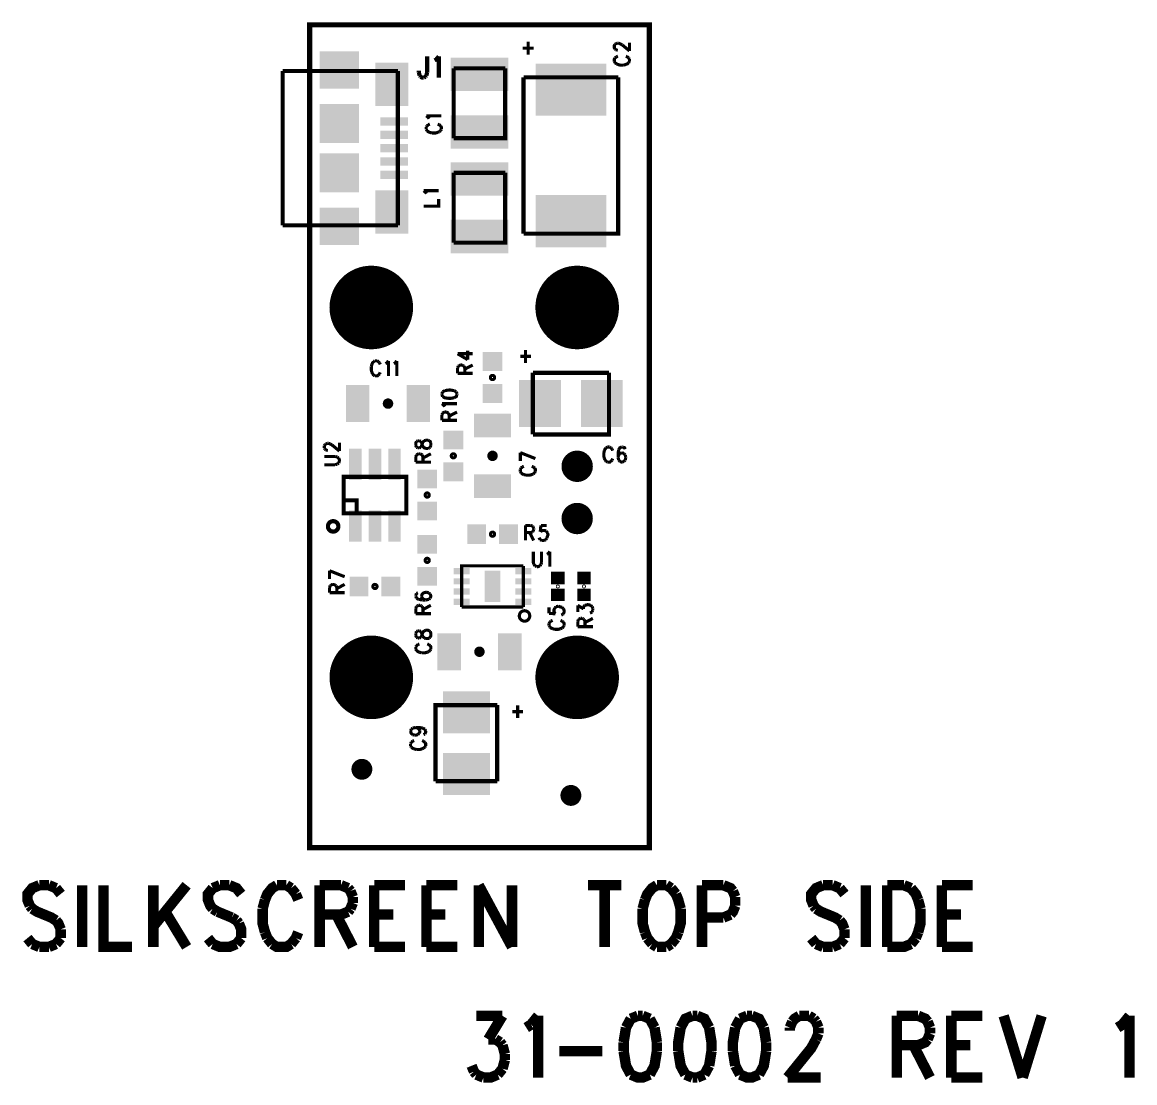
# Model space of a CAD drawing. Extents: x 7.45 to 9.58, y 7.55 to 9.58.
import ezdxf

# ---------------------------------------------------------------- set-up
doc = ezdxf.new("R2010")
doc.units = 0
doc.layers.get('0').update_dxf_attribs({"linetype": 'CONTINUOUS'})
doc.layers.add('TOPASSEMBLY_PHO', color=7, linetype='CONTINUOUS')

# ---------------------------------------------------------------- blocks, each defined once
blk = doc.blocks.new('SQUARE_3')
blk.add_solid([(-0.0375, -0.0375), (-0.0375, 0.0375), (0.0375, -0.0375), (0.0375, 0.0375)])
blk = doc.blocks.new('ROUND_6')
at = {"const_width": 0.03}
blk.add_lwpolyline([(-0.015, 0, 1), (0.015, 0, 1)], format="xyb", close=True, dxfattribs=at)
blk = doc.blocks.new('ROUND_25')
at = {"const_width": 0.02}
blk.add_lwpolyline([(-0.01, 0, 1), (0.01, 0, 1)], format="xyb", close=True, dxfattribs=at)
blk = doc.blocks.new('RECTANGLE_65')
blk.add_solid([(-0.0225, -0.0355), (-0.0225, 0.0355), (0.0225, -0.0355), (0.0225, 0.0355)])
blk = doc.blocks.new('RECTANGLE_66')
blk.add_solid([(-0.013, -0.012), (-0.013, 0.012), (0.013, -0.012), (0.013, 0.012)])
blk = doc.blocks.new('RECTANGLE_72')
blk.add_solid([(-0.0355, -0.0225), (-0.0355, 0.0225), (0.0355, -0.0225), (0.0355, 0.0225)])
blk = doc.blocks.new('RECTANGLE_88')
blk.add_solid([(-0.019, -0.018), (-0.019, 0.018), (0.019, -0.018), (0.019, 0.018)])
blk = doc.blocks.new('RECTANGLE_137')
blk.add_solid([(-0.0675, -0.05), (-0.0675, 0.05), (0.0675, -0.05), (0.0675, 0.05)])
blk = doc.blocks.new('RECTANGLE_138')
blk.add_solid([(-0.018, -0.019), (-0.018, 0.019), (0.018, -0.019), (0.018, 0.019)])
blk = doc.blocks.new('RECTANGLE_143')
blk.add_solid([(-0.0155, -0.006), (-0.0155, 0.006), (0.0155, -0.006), (0.0155, 0.006)])
blk = doc.blocks.new('ROUND_162')
at = {"const_width": 0.08}
blk.add_lwpolyline([(-0.04, 0, 1), (0.04, 0, 1)], format="xyb", close=True, dxfattribs=at)
blk = doc.blocks.new('RECTANGLE_163')
blk.add_solid([(-0.055, -0.032), (-0.055, 0.032), (0.055, -0.032), (0.055, 0.032)])
blk = doc.blocks.new('RECTANGLE_164')
blk.add_solid([(-0.04, -0.045), (-0.04, 0.045), (0.04, -0.045), (0.04, 0.045)])
blk = doc.blocks.new('RECTANGLE_165')
blk.add_solid([(-0.045, -0.04), (-0.045, 0.04), (0.045, -0.04), (0.045, 0.04)])
blk = doc.blocks.new('RECTANGLE_166')
blk.add_solid([(-0.012, -0.03), (-0.012, 0.03), (0.012, -0.03), (0.012, 0.03)])
blk = doc.blocks.new('RECTANGLE_167')
blk.add_solid([(-0.015, -0.03), (-0.015, 0.03), (0.015, -0.03), (0.015, 0.03)])
blk = doc.blocks.new('RECTANGLE_168')
blk.add_solid([(-0.0265, -0.008), (-0.0265, 0.008), (0.0265, -0.008), (0.0265, 0.008)])
blk = doc.blocks.new('RECTANGLE_169')
blk.add_solid([(-0.0315, -0.0415), (-0.0315, 0.0415), (0.0315, -0.0415), (0.0315, 0.0415)])
blk = doc.blocks.new('RECTANGLE_170')
blk.add_solid([(-0.0375, -0.0355), (-0.0375, 0.0355), (0.0375, -0.0355), (0.0375, 0.0355)])

msp = doc.modelspace()

# ---------------------------------------------------------------- linework, layer by layer
at = {"layer": 'TOPASSEMBLY_PHO'}
for points, const_width in [([(8, 8), (8.65, 8), (8.65, 9.575), (8, 9.575), (8, 8)], 0.01), ([(8.41822, 9.54275), (8.41822, 9.518)], 0.006), ([(8.58449, 9.52868), (8.58312, 9.53095), (8.58312, 9.5355), (8.58449, 9.53777)], 0.006), ([(8.58449, 9.53777), (8.58587, 9.5389)], 0.006), ([(8.58587, 9.5389), (8.58862, 9.54004)], 0.006), ([(8.58862, 9.54004), (8.59137, 9.54004)], 0.006), ([(8.59137, 9.54004), (8.59412, 9.5389)], 0.006), ([(8.59412, 9.5389), (8.59824, 9.53663)], 0.006), ([(8.59824, 9.53663), (8.61199, 9.52527)], 0.006), ([(8.61199, 9.52527), (8.61199, 9.54118)], 0.006), ([(8.2249, 9.51468), (8.2249, 9.48368)], 0.008), ([(8.2424, 9.50887), (8.24718, 9.51468)], 0.008), ([(8.24718, 9.51468), (8.24718, 9.474)], 0.008), ([(8.408, 9.53037), (8.42845, 9.53037)], 0.006), ([(8.58587, 9.52754), (8.58449, 9.52868)], 0.006), ([(8.58862, 9.5264), (8.58587, 9.52754)], 0.006), ([(8.58999, 9.51504), (8.58724, 9.5139)], 0.006), ([(8.58999, 9.5264), (8.58862, 9.5264)], 0.006), ([(8.60787, 9.5139), (8.60512, 9.51504)], 0.006), ([(8.23922, 9.50693), (8.2424, 9.50887)], 0.008), ([(8.37421, 9.49192), (8.37421, 9.35807), (8.27578, 9.35807)], 0.008), ([(8.27578, 9.35807), (8.27578, 9.49192)], 0.008), ([(8.27578, 9.49192), (8.37421, 9.49192)], 0.008), ([(8.58449, 9.51163), (8.58312, 9.50936), (8.58312, 9.50481)], 0.006), ([(8.58312, 9.50481), (8.58449, 9.50254)], 0.006), ([(8.58724, 9.5139), (8.58449, 9.51163)], 0.006), ([(8.58449, 9.50254), (8.58724, 9.50027)], 0.006), ([(8.58724, 9.50027), (8.58999, 9.49913)], 0.006), ([(8.58999, 9.49913), (8.59412, 9.498), (8.60099, 9.498)], 0.006), ([(8.60099, 9.498), (8.60512, 9.49913)], 0.006), ([(8.60512, 9.49913), (8.60787, 9.50027), (8.61062, 9.50254)], 0.006), ([(8.61062, 9.51163), (8.60787, 9.5139)], 0.006), ([(8.61199, 9.50936), (8.61062, 9.51163)], 0.006), ([(8.61062, 9.50254), (8.61199, 9.50481)], 0.006), ([(8.61199, 9.50481), (8.61199, 9.50936)], 0.006), ([(7.94841, 9.48663), (7.94841, 9.19136)], 0.008), ([(8.16888, 9.48663), (7.94841, 9.48663)], 0.008), ([(8.16888, 9.19136), (8.16888, 9.48663)], 0.008), ([(8.20899, 9.48368), (8.20899, 9.48756)], 0.008), ([(8.21059, 9.47787), (8.20899, 9.48368)], 0.008), ([(8.21218, 9.47593), (8.21059, 9.47787)], 0.008), ([(8.21854, 9.474), (8.21536, 9.474), (8.21218, 9.47593)], 0.008), ([(8.22172, 9.47593), (8.21854, 9.474)], 0.008), ([(8.22331, 9.47787), (8.22172, 9.47593)], 0.008), ([(8.2249, 9.48368), (8.22331, 9.47787)], 0.008), ([(8.59055, 9.4746), (8.59055, 9.17539), (8.40944, 9.17539)], 0.008), ([(8.40944, 9.17539), (8.40944, 9.4746)], 0.008), ([(8.40944, 9.4746), (8.59055, 9.4746)], 0.008), ([(8.22725, 9.39754), (8.22312, 9.40095)], 0.006), ([(8.22312, 9.40095), (8.252, 9.40095)], 0.006), ([(8.22862, 9.39527), (8.22725, 9.39754)], 0.006), ([(8.2245, 9.38163), (8.22312, 9.37936)], 0.006), ([(8.22312, 9.37936), (8.22312, 9.37481)], 0.006), ([(8.22312, 9.37481), (8.2245, 9.37254)], 0.006), ([(8.22725, 9.3839), (8.2245, 9.38163)], 0.006), ([(8.2245, 9.37254), (8.22725, 9.37027), (8.23, 9.36913)], 0.006), ([(8.23, 9.38504), (8.22725, 9.3839)], 0.006), ([(8.23, 9.36913), (8.23412, 9.368)], 0.006), ([(8.23412, 9.368), (8.241, 9.368), (8.24512, 9.36913)], 0.006), ([(8.24787, 9.3839), (8.24512, 9.38504)], 0.006), ([(8.24512, 9.36913), (8.24787, 9.37027)], 0.006), ([(8.25062, 9.38163), (8.24787, 9.3839)], 0.006), ([(8.24787, 9.37027), (8.25062, 9.37254)], 0.006), ([(8.252, 9.37481), (8.252, 9.37936), (8.25062, 9.38163)], 0.006), ([(8.25062, 9.37254), (8.252, 9.37481)], 0.006), ([(8.37421, 9.29192), (8.37421, 9.15807), (8.27578, 9.15807)], 0.008), ([(8.27578, 9.15807), (8.27578, 9.29192)], 0.008), ([(8.27578, 9.29192), (8.37421, 9.29192)], 0.008), ([(8.22225, 9.25413), (8.21812, 9.25754)], 0.006), ([(8.21812, 9.25754), (8.247, 9.25754)], 0.006), ([(8.21812, 9.228), (8.247, 9.228), (8.247, 9.24163)], 0.006), ([(8.22362, 9.25186), (8.22225, 9.25413)], 0.006), ([(7.94841, 9.19136), (8.16888, 9.19136)], 0.008), ([(8.28312, 8.94549), (8.30237, 8.93413)], 0.006), ([(8.28312, 8.94549), (8.312, 8.94549)], 0.006), ([(8.30237, 8.93413), (8.30237, 8.95118)], 0.006), ([(8.403, 8.94037), (8.42345, 8.94037)], 0.006), ([(8.41322, 8.95275), (8.41322, 8.928)], 0.006), ([(8.11913, 8.925), (8.118, 8.92087)], 0.006), ([(8.118, 8.92087), (8.118, 8.914), (8.11913, 8.90987)], 0.006), ([(8.12254, 8.9305), (8.12027, 8.92775), (8.11913, 8.925)], 0.006), ([(8.12481, 8.93187), (8.12254, 8.9305)], 0.006), ([(8.12936, 8.93187), (8.12481, 8.93187)], 0.006), ([(8.13163, 8.9305), (8.12936, 8.93187)], 0.006), ([(8.1339, 8.92775), (8.13163, 8.9305)], 0.006), ([(8.13504, 8.925), (8.1339, 8.92775)], 0.006), ([(8.14527, 8.92637), (8.14754, 8.92775)], 0.006), ([(8.14754, 8.92775), (8.15095, 8.93187)], 0.006), ([(8.15095, 8.93187), (8.15095, 8.903)], 0.006), ([(8.16118, 8.92637), (8.16345, 8.92775), (8.16686, 8.93187)], 0.006), ([(8.16686, 8.93187), (8.16686, 8.903)], 0.006), ([(8.28312, 8.91822), (8.2845, 8.92163)], 0.006), ([(8.28312, 8.90799), (8.28312, 8.91822)], 0.006), ([(8.2845, 8.92163), (8.28587, 8.92277)], 0.006), ([(8.28587, 8.92277), (8.28862, 8.9239)], 0.006), ([(8.28862, 8.9239), (8.29137, 8.9239)], 0.006), ([(8.29137, 8.9239), (8.29412, 8.92277)], 0.006), ([(8.29412, 8.92277), (8.2955, 8.92163)], 0.006), ([(8.2955, 8.92163), (8.29687, 8.91822)], 0.006), ([(8.29687, 8.91595), (8.312, 8.9239)], 0.006), ([(8.29687, 8.91822), (8.29687, 8.90799)], 0.006), ([(8.11913, 8.90987), (8.12027, 8.90712)], 0.006), ([(8.12027, 8.90712), (8.12254, 8.90437)], 0.006), ([(8.12254, 8.90437), (8.12481, 8.903)], 0.006), ([(8.12481, 8.903), (8.12936, 8.903), (8.13163, 8.90437)], 0.006), ([(8.13163, 8.90437), (8.1339, 8.90712)], 0.006), ([(8.1339, 8.90712), (8.13504, 8.90987)], 0.006), ([(8.28312, 8.90799), (8.312, 8.90799)], 0.006), ([(8.42716, 8.90905), (8.57283, 8.90905)], 0.008), ([(8.57283, 8.90905), (8.57283, 8.79094), (8.42716, 8.79094)], 0.008), ([(8.42716, 8.79094), (8.42716, 8.90905)], 0.008), ([(8.26549, 8.87595), (8.25862, 8.87481)], 0.006), ([(8.27649, 8.87481), (8.26962, 8.87595), (8.26549, 8.87595)], 0.006), ([(8.25449, 8.87254), (8.25312, 8.86913)], 0.006), ([(8.25312, 8.86913), (8.25312, 8.86686)], 0.006), ([(8.25312, 8.86686), (8.25449, 8.86345)], 0.006), ([(8.25862, 8.87481), (8.25449, 8.87254)], 0.006), ([(8.25449, 8.86345), (8.25862, 8.86118), (8.26549, 8.86004)], 0.006), ([(8.26549, 8.86004), (8.26962, 8.86004)], 0.006), ([(8.26962, 8.86004), (8.27649, 8.86118)], 0.006), ([(8.28062, 8.87254), (8.27649, 8.87481)], 0.006), ([(8.27649, 8.86118), (8.28062, 8.86345), (8.28199, 8.86686)], 0.006), ([(8.28199, 8.86913), (8.28062, 8.87254)], 0.006), ([(8.28199, 8.86686), (8.28199, 8.86913)], 0.006), ([(8.25724, 8.8464), (8.25312, 8.84981)], 0.006), ([(8.25312, 8.84981), (8.28199, 8.84981)], 0.006), ([(8.25449, 8.83163), (8.25587, 8.83277), (8.25862, 8.8339)], 0.006), ([(8.25862, 8.84413), (8.25724, 8.8464)], 0.006), ([(8.25862, 8.8339), (8.26137, 8.8339)], 0.006), ([(8.26137, 8.8339), (8.26412, 8.83277), (8.26549, 8.83163)], 0.006), ([(8.26687, 8.82595), (8.28199, 8.8339)], 0.006), ([(8.25312, 8.82822), (8.25449, 8.83163)], 0.006), ([(8.25312, 8.818), (8.25312, 8.82822)], 0.006), ([(8.25312, 8.818), (8.28199, 8.818)], 0.006), ([(8.26549, 8.83163), (8.26687, 8.82822)], 0.006), ([(8.26687, 8.82822), (8.26687, 8.818)], 0.006), ([(8.02812, 8.76936), (8.0295, 8.77163)], 0.006), ([(8.02812, 8.76481), (8.02812, 8.76936)], 0.006), ([(8.0295, 8.77163), (8.03087, 8.77277)], 0.006), ([(8.03087, 8.77277), (8.03362, 8.7739)], 0.006), ([(8.03362, 8.7739), (8.03637, 8.7739)], 0.006), ([(8.03637, 8.7739), (8.03912, 8.77277)], 0.006), ([(8.03912, 8.77277), (8.04325, 8.77049)], 0.006), ([(8.04325, 8.77049), (8.057, 8.75913)], 0.006), ([(8.057, 8.75913), (8.057, 8.77504)], 0.006), ([(8.20449, 8.77777), (8.20312, 8.77436), (8.20312, 8.76981)], 0.006), ([(8.20312, 8.76981), (8.20449, 8.7664)], 0.006), ([(8.20724, 8.7789), (8.20449, 8.77777)], 0.006), ([(8.20999, 8.7789), (8.20724, 8.7789)], 0.006), ([(8.21274, 8.77777), (8.20999, 8.7789)], 0.006), ([(8.21549, 8.77095), (8.21412, 8.7755), (8.21274, 8.77777)], 0.006), ([(8.21274, 8.7664), (8.21412, 8.76868), (8.21549, 8.77322)], 0.006), ([(8.21549, 8.77322), (8.21687, 8.77663)], 0.006), ([(8.21687, 8.76754), (8.21549, 8.77095)], 0.006), ([(8.21687, 8.77663), (8.21962, 8.7789)], 0.006), ([(8.21962, 8.7789), (8.22237, 8.78004)], 0.006), ([(8.22237, 8.78004), (8.22649, 8.78004)], 0.006), ([(8.22649, 8.78004), (8.22924, 8.7789)], 0.006), ([(8.22924, 8.7789), (8.23062, 8.77777), (8.23199, 8.77436)], 0.006), ([(8.23199, 8.76981), (8.23062, 8.7664)], 0.006), ([(8.23199, 8.77436), (8.23199, 8.76981)], 0.006), ([(8.0295, 8.76254), (8.02812, 8.76481)], 0.006), ([(8.04875, 8.7489), (8.02812, 8.7489)], 0.006), ([(8.03087, 8.7614), (8.0295, 8.76254)], 0.006), ([(8.03362, 8.76027), (8.03087, 8.7614)], 0.006), ([(8.035, 8.76027), (8.03362, 8.76027)], 0.006), ([(8.05287, 8.74777), (8.04875, 8.7489)], 0.006), ([(8.05562, 8.74549), (8.05287, 8.74777)], 0.006), ([(8.20312, 8.74822), (8.20449, 8.75163)], 0.006), ([(8.20312, 8.738), (8.20312, 8.74822)], 0.006), ([(8.20449, 8.7664), (8.20724, 8.76527)], 0.006), ([(8.20449, 8.75163), (8.20587, 8.75277), (8.20862, 8.7539)], 0.006), ([(8.20724, 8.76527), (8.20999, 8.76527)], 0.006), ([(8.20862, 8.7539), (8.21137, 8.7539)], 0.006), ([(8.20999, 8.76527), (8.21274, 8.7664)], 0.006), ([(8.21137, 8.7539), (8.21412, 8.75277), (8.21549, 8.75163)], 0.006), ([(8.21549, 8.75163), (8.21687, 8.74822)], 0.006), ([(8.22237, 8.76413), (8.21962, 8.76527), (8.21687, 8.76754)], 0.006), ([(8.21687, 8.74595), (8.23199, 8.7539)], 0.006), ([(8.21687, 8.74822), (8.21687, 8.738)], 0.006), ([(8.22649, 8.76413), (8.22237, 8.76413)], 0.006), ([(8.22924, 8.76527), (8.22649, 8.76413)], 0.006), ([(8.23062, 8.7664), (8.22924, 8.76527)], 0.006), ([(8.40312, 8.75618), (8.432, 8.74481)], 0.006), ([(8.40312, 8.74027), (8.40312, 8.75618)], 0.006), ([(8.56413, 8.76), (8.563, 8.75587)], 0.006), ([(8.563, 8.75587), (8.563, 8.749), (8.56413, 8.74487)], 0.006), ([(8.56754, 8.7655), (8.56527, 8.76275), (8.56413, 8.76)], 0.006), ([(8.56981, 8.76687), (8.56754, 8.7655)], 0.006), ([(8.57436, 8.76687), (8.56981, 8.76687)], 0.006), ([(8.57663, 8.7655), (8.57436, 8.76687)], 0.006), ([(8.5789, 8.76275), (8.57663, 8.7655)], 0.006), ([(8.58004, 8.76), (8.5789, 8.76275)], 0.006), ([(8.5914, 8.76137), (8.59027, 8.7545), (8.59027, 8.74762)], 0.006), ([(8.5914, 8.75175), (8.59027, 8.74762)], 0.006), ([(8.59027, 8.74762), (8.5914, 8.74212)], 0.006), ([(8.59709, 8.76687), (8.59368, 8.7655), (8.5914, 8.76137)], 0.006), ([(8.59709, 8.75587), (8.59368, 8.7545), (8.5914, 8.75175)], 0.006), ([(8.59936, 8.76687), (8.59709, 8.76687)], 0.006), ([(8.59822, 8.75587), (8.59709, 8.75587)], 0.006), ([(8.60163, 8.7545), (8.59822, 8.75587)], 0.006), ([(8.6039, 8.76275), (8.60277, 8.7655), (8.59936, 8.76687)], 0.006), ([(8.6039, 8.75175), (8.60163, 8.7545)], 0.006), ([(8.60504, 8.74762), (8.6039, 8.75175)], 0.006), ([(8.60504, 8.74625), (8.60504, 8.74762)], 0.006), ([(8.02812, 8.73299), (8.04875, 8.73299)], 0.006), ([(8.04875, 8.73299), (8.05287, 8.73413)], 0.006), ([(8.05287, 8.73413), (8.05562, 8.7364)], 0.006), ([(8.057, 8.73981), (8.057, 8.74209), (8.05562, 8.74549)], 0.006), ([(8.05562, 8.7364), (8.057, 8.73981)], 0.006), ([(8.20312, 8.738), (8.23199, 8.738)], 0.006), ([(8.4045, 8.72663), (8.40312, 8.72436)], 0.006), ([(8.40725, 8.7289), (8.4045, 8.72663)], 0.006), ([(8.41, 8.73004), (8.40725, 8.7289)], 0.006), ([(8.42787, 8.7289), (8.42512, 8.73004)], 0.006), ([(8.43062, 8.72663), (8.42787, 8.7289)], 0.006), ([(8.432, 8.71981), (8.432, 8.72436), (8.43062, 8.72663)], 0.006), ([(8.56413, 8.74487), (8.56527, 8.74212)], 0.006), ([(8.56527, 8.74212), (8.56754, 8.73937)], 0.006), ([(8.56754, 8.73937), (8.56981, 8.738)], 0.006), ([(8.56981, 8.738), (8.57436, 8.738), (8.57663, 8.73937)], 0.006), ([(8.57663, 8.73937), (8.5789, 8.74212)], 0.006), ([(8.5789, 8.74212), (8.58004, 8.74487)], 0.006), ([(8.5914, 8.74212), (8.59368, 8.73937)], 0.006), ([(8.59368, 8.73937), (8.59709, 8.738), (8.59822, 8.738)], 0.006), ([(8.59822, 8.738), (8.60163, 8.73937)], 0.006), ([(8.60163, 8.73937), (8.6039, 8.74212)], 0.006), ([(8.6039, 8.74212), (8.60504, 8.74625)], 0.006), ([(8.065, 8.64), (8.185, 8.64), (8.185, 8.71), (8.065, 8.71), (8.065, 8.64)], 0.008), ([(8.40312, 8.72436), (8.40312, 8.71981)], 0.006), ([(8.40312, 8.71981), (8.4045, 8.71754)], 0.006), ([(8.4045, 8.71754), (8.40725, 8.71527), (8.41, 8.71413)], 0.006), ([(8.41, 8.71413), (8.41412, 8.713)], 0.006), ([(8.41412, 8.713), (8.421, 8.713), (8.42512, 8.71413)], 0.006), ([(8.42512, 8.71413), (8.42787, 8.71527)], 0.006), ([(8.42787, 8.71527), (8.43062, 8.71754)], 0.006), ([(8.43062, 8.71754), (8.432, 8.71981)], 0.006), ([(8.065, 8.665), (8.09, 8.665), (8.09, 8.64)], 0.008), ([(8.413, 8.61687), (8.413, 8.588)], 0.006), ([(8.413, 8.61687), (8.42322, 8.61687)], 0.006), ([(8.42322, 8.60312), (8.413, 8.60312)], 0.006), ([(8.42095, 8.60312), (8.4289, 8.588)], 0.006), ([(8.42322, 8.61687), (8.42663, 8.6155)], 0.006), ([(8.42663, 8.6045), (8.42322, 8.60312)], 0.006), ([(8.42663, 8.6155), (8.42777, 8.61412)], 0.006), ([(8.42777, 8.60587), (8.42663, 8.6045)], 0.006), ([(8.42777, 8.61412), (8.4289, 8.61137)], 0.006), ([(8.4289, 8.60862), (8.42777, 8.60587)], 0.006), ([(8.4289, 8.61137), (8.4289, 8.60862)], 0.006), ([(8.44254, 8.61687), (8.4414, 8.6045)], 0.006), ([(8.4414, 8.6045), (8.44254, 8.60587)], 0.006), ([(8.4539, 8.61687), (8.44254, 8.61687)], 0.006), ([(8.44254, 8.60587), (8.44595, 8.60725), (8.44936, 8.60725), (8.45277, 8.60587)], 0.006), ([(8.45277, 8.60587), (8.45504, 8.60312)], 0.006), ([(8.45504, 8.60312), (8.45618, 8.599), (8.45504, 8.59625)], 0.006), ([(8.4414, 8.58937), (8.44027, 8.59075), (8.43913, 8.5935)], 0.006), ([(8.44481, 8.588), (8.4414, 8.58937)], 0.006), ([(8.44822, 8.588), (8.44481, 8.588)], 0.006), ([(8.45163, 8.58937), (8.44822, 8.588)], 0.006), ([(8.4539, 8.59212), (8.45163, 8.58937)], 0.006), ([(8.45504, 8.59625), (8.4539, 8.59212)], 0.006), ([(8.428, 8.56687), (8.428, 8.54625), (8.42913, 8.54212)], 0.006), ([(8.4439, 8.54625), (8.4439, 8.56687)], 0.006), ([(8.45413, 8.56137), (8.4564, 8.56275)], 0.006), ([(8.4564, 8.56275), (8.45981, 8.56687)], 0.006), ([(8.45981, 8.56687), (8.45981, 8.538)], 0.006), ([(8.40905, 8.53937), (8.29094, 8.53937), (8.29094, 8.46062)], 0.006), ([(8.40905, 8.46062), (8.40905, 8.53937)], 0.006), ([(8.42913, 8.54212), (8.4314, 8.53937)], 0.006), ([(8.4314, 8.53937), (8.43481, 8.538)], 0.006), ([(8.43481, 8.538), (8.43709, 8.538), (8.4405, 8.53937)], 0.006), ([(8.4405, 8.53937), (8.44277, 8.54212)], 0.006), ([(8.44277, 8.54212), (8.4439, 8.54625)], 0.006), ([(8.03812, 8.53004), (8.067, 8.51868)], 0.006), ([(8.03812, 8.51413), (8.03812, 8.53004)], 0.006), ([(8.03812, 8.49822), (8.0395, 8.50163)], 0.006), ([(8.03812, 8.488), (8.03812, 8.49822)], 0.006), ([(8.0395, 8.50163), (8.04087, 8.50277)], 0.006), ([(8.04087, 8.50277), (8.04362, 8.5039)], 0.006), ([(8.04362, 8.5039), (8.04637, 8.5039)], 0.006), ([(8.04637, 8.5039), (8.04912, 8.50277)], 0.006), ([(8.04912, 8.50277), (8.0505, 8.50163)], 0.006), ([(8.0505, 8.50163), (8.05187, 8.49822)], 0.006), ([(8.05187, 8.49595), (8.067, 8.5039)], 0.006), ([(8.05187, 8.49822), (8.05187, 8.488)], 0.006), ([(8.03812, 8.488), (8.067, 8.488)], 0.006), ([(8.2045, 8.48663), (8.20312, 8.48322)], 0.006), ([(8.20312, 8.48322), (8.20312, 8.48095)], 0.006), ([(8.20312, 8.48095), (8.2045, 8.47754)], 0.006), ([(8.20725, 8.48777), (8.2045, 8.48663)], 0.006), ([(8.2045, 8.47754), (8.20862, 8.47527)], 0.006), ([(8.20862, 8.47527), (8.2155, 8.47413)], 0.006), ([(8.22237, 8.4889), (8.21825, 8.48777), (8.2155, 8.4855), (8.21412, 8.48209)], 0.006), ([(8.21412, 8.48209), (8.21412, 8.48095)], 0.006), ([(8.21412, 8.48095), (8.2155, 8.47754)], 0.006), ([(8.2155, 8.47754), (8.21825, 8.47527), (8.22237, 8.47413)], 0.006), ([(8.2155, 8.47413), (8.22237, 8.47413)], 0.006), ([(8.22375, 8.4889), (8.22237, 8.4889)], 0.006), ([(8.22237, 8.47413), (8.22787, 8.47527)], 0.006), ([(8.22787, 8.48777), (8.22375, 8.4889)], 0.006), ([(8.23062, 8.4855), (8.22787, 8.48777)], 0.006), ([(8.22787, 8.47527), (8.23062, 8.47754)], 0.006), ([(8.23062, 8.47754), (8.232, 8.48095), (8.232, 8.48209), (8.23062, 8.4855)], 0.006), ([(8.20312, 8.45822), (8.2045, 8.46163)], 0.006), ([(8.20312, 8.448), (8.20312, 8.45822)], 0.006), ([(8.2045, 8.46163), (8.20587, 8.46277)], 0.006), ([(8.20587, 8.46277), (8.20862, 8.4639)], 0.006), ([(8.20862, 8.4639), (8.21137, 8.4639)], 0.006), ([(8.21137, 8.4639), (8.21412, 8.46277)], 0.006), ([(8.21412, 8.46277), (8.2155, 8.46163)], 0.006), ([(8.2155, 8.46163), (8.21687, 8.45822)], 0.006), ([(8.21687, 8.45595), (8.232, 8.4639)], 0.006), ([(8.21687, 8.45822), (8.21687, 8.448)], 0.006), ([(8.29094, 8.46062), (8.40905, 8.46062)], 0.006), ([(8.45812, 8.46004), (8.45812, 8.44868)], 0.006), ([(8.46912, 8.44868), (8.46775, 8.45209), (8.46775, 8.4555), (8.46912, 8.4589)], 0.006), ([(8.46912, 8.4589), (8.47187, 8.46118)], 0.006), ([(8.47187, 8.46118), (8.476, 8.46231)], 0.006), ([(8.476, 8.46231), (8.47875, 8.46118), (8.48287, 8.46004)], 0.006), ([(8.48287, 8.46004), (8.48562, 8.45777)], 0.006), ([(8.48562, 8.45777), (8.487, 8.45436), (8.487, 8.45095), (8.48562, 8.44754)], 0.006), ([(8.51312, 8.4514), (8.51312, 8.4639)], 0.006), ([(8.51312, 8.4639), (8.52412, 8.45709)], 0.006), ([(8.52412, 8.4605), (8.5255, 8.46277), (8.52687, 8.4639)], 0.006), ([(8.52412, 8.45709), (8.52412, 8.4605)], 0.006), ([(8.52687, 8.4639), (8.531, 8.46504)], 0.006), ([(8.531, 8.46504), (8.53375, 8.46504)], 0.006), ([(8.53375, 8.46504), (8.53787, 8.4639)], 0.006), ([(8.54062, 8.4514), (8.53925, 8.45027), (8.5365, 8.44913)], 0.006), ([(8.53787, 8.4639), (8.54062, 8.46163)], 0.006), ([(8.54062, 8.46163), (8.542, 8.45822)], 0.006), ([(8.542, 8.45481), (8.54062, 8.4514)], 0.006), ([(8.542, 8.45822), (8.542, 8.45481)], 0.006), ([(8.20312, 8.448), (8.232, 8.448)], 0.006), ([(8.45812, 8.44868), (8.4705, 8.44754)], 0.006), ([(8.4595, 8.43163), (8.45812, 8.42936)], 0.006), ([(8.45812, 8.42936), (8.45812, 8.42481)], 0.006), ([(8.46225, 8.4339), (8.4595, 8.43163)], 0.006), ([(8.465, 8.43504), (8.46225, 8.4339)], 0.006), ([(8.4705, 8.44754), (8.46912, 8.44868)], 0.006), ([(8.48287, 8.4339), (8.48012, 8.43504)], 0.006), ([(8.48425, 8.4464), (8.4815, 8.44527)], 0.006), ([(8.48562, 8.43163), (8.48287, 8.4339)], 0.006), ([(8.48562, 8.44754), (8.48425, 8.4464)], 0.006), ([(8.487, 8.42481), (8.487, 8.42936), (8.48562, 8.43163)], 0.006), ([(8.51312, 8.43322), (8.5145, 8.43663)], 0.006), ([(8.51312, 8.423), (8.51312, 8.43322)], 0.006), ([(8.5145, 8.43663), (8.51587, 8.43777)], 0.006), ([(8.51587, 8.43777), (8.51862, 8.4389)], 0.006), ([(8.51862, 8.4389), (8.52137, 8.4389)], 0.006), ([(8.52137, 8.4389), (8.52412, 8.43777)], 0.006), ([(8.52412, 8.43777), (8.5255, 8.43663)], 0.006), ([(8.5255, 8.43663), (8.52687, 8.43322)], 0.006), ([(8.52687, 8.43095), (8.542, 8.4389)], 0.006), ([(8.52687, 8.43322), (8.52687, 8.423)], 0.006), ([(8.2045, 8.4139), (8.20312, 8.4105)], 0.006), ([(8.20312, 8.4105), (8.20312, 8.40595)], 0.006), ([(8.20725, 8.41504), (8.2045, 8.4139)], 0.006), ([(8.21, 8.41504), (8.20725, 8.41504)], 0.006), ([(8.21275, 8.4139), (8.21, 8.41504)], 0.006), ([(8.21412, 8.41163), (8.21275, 8.4139)], 0.006), ([(8.21412, 8.40481), (8.2155, 8.40936), (8.21687, 8.41277)], 0.006), ([(8.21687, 8.40368), (8.2155, 8.40709), (8.21412, 8.41163)], 0.006), ([(8.21687, 8.41277), (8.21962, 8.41504)], 0.006), ([(8.21962, 8.41504), (8.22237, 8.41618)], 0.006), ([(8.22237, 8.41618), (8.2265, 8.41618), (8.22925, 8.41504)], 0.006), ([(8.22925, 8.41504), (8.23062, 8.4139)], 0.006), ([(8.23062, 8.4139), (8.232, 8.4105), (8.232, 8.40595), (8.23062, 8.40254)], 0.006), ([(8.45812, 8.42481), (8.4595, 8.42254)], 0.006), ([(8.4595, 8.42254), (8.46225, 8.42027), (8.465, 8.41913)], 0.006), ([(8.465, 8.41913), (8.46912, 8.418)], 0.006), ([(8.46912, 8.418), (8.476, 8.418), (8.48012, 8.41913)], 0.006), ([(8.48012, 8.41913), (8.48287, 8.42027)], 0.006), ([(8.48287, 8.42027), (8.48562, 8.42254)], 0.006), ([(8.48562, 8.42254), (8.487, 8.42481)], 0.006), ([(8.51312, 8.423), (8.542, 8.423)], 0.006), ([(8.20312, 8.40595), (8.2045, 8.40254)], 0.006), ([(8.2045, 8.38663), (8.20312, 8.38436)], 0.006), ([(8.2045, 8.40254), (8.20725, 8.4014)], 0.006), ([(8.20725, 8.3889), (8.2045, 8.38663)], 0.006), ([(8.20725, 8.4014), (8.21, 8.4014)], 0.006), ([(8.21, 8.39004), (8.20725, 8.3889)], 0.006), ([(8.21, 8.4014), (8.21275, 8.40254)], 0.006), ([(8.21275, 8.40254), (8.21412, 8.40481)], 0.006), ([(8.21962, 8.4014), (8.21687, 8.40368)], 0.006), ([(8.22237, 8.40027), (8.21962, 8.4014)], 0.006), ([(8.22925, 8.4014), (8.2265, 8.40027), (8.22237, 8.40027)], 0.006), ([(8.22787, 8.3889), (8.22512, 8.39004)], 0.006), ([(8.23062, 8.38663), (8.22787, 8.3889)], 0.006), ([(8.23062, 8.40254), (8.22925, 8.4014)], 0.006), ([(8.232, 8.37981), (8.232, 8.38436), (8.23062, 8.38663)], 0.006), ([(8.20312, 8.38436), (8.20312, 8.37981)], 0.006), ([(8.20312, 8.37981), (8.2045, 8.37754)], 0.006), ([(8.2045, 8.37754), (8.20725, 8.37527), (8.21, 8.37413)], 0.006), ([(8.21, 8.37413), (8.21412, 8.373)], 0.006), ([(8.21412, 8.373), (8.221, 8.373), (8.22512, 8.37413)], 0.006), ([(8.22512, 8.37413), (8.22787, 8.37527)], 0.006), ([(8.22787, 8.37527), (8.23062, 8.37754)], 0.006), ([(8.23062, 8.37754), (8.232, 8.37981)], 0.006), ([(8.24094, 8.12716), (8.24094, 8.27283), (8.35905, 8.27283)], 0.008), ([(8.35905, 8.27283), (8.35905, 8.12716)], 0.008), ([(8.388, 8.26037), (8.40845, 8.26037)], 0.006), ([(8.39822, 8.27275), (8.39822, 8.248)], 0.006), ([(8.19312, 8.22322), (8.1945, 8.22663)], 0.006), ([(8.19312, 8.22209), (8.19312, 8.22322)], 0.006), ([(8.19725, 8.2164), (8.1945, 8.21868), (8.19312, 8.22209)], 0.006), ([(8.1945, 8.22663), (8.19725, 8.2289)], 0.006), ([(8.19725, 8.2289), (8.20275, 8.23004)], 0.006), ([(8.20137, 8.21527), (8.19725, 8.2164)], 0.006), ([(8.20687, 8.2164), (8.20275, 8.21527), (8.20137, 8.21527)], 0.006), ([(8.20275, 8.23004), (8.20687, 8.2289)], 0.006), ([(8.20275, 8.23004), (8.20962, 8.23004)], 0.006), ([(8.20687, 8.2289), (8.20962, 8.22663)], 0.006), ([(8.20962, 8.21868), (8.20687, 8.2164)], 0.006), ([(8.20962, 8.23004), (8.2165, 8.2289)], 0.006), ([(8.20962, 8.22663), (8.211, 8.22322)], 0.006), ([(8.211, 8.22322), (8.211, 8.22209), (8.20962, 8.21868)], 0.006), ([(8.2165, 8.2289), (8.22062, 8.22663)], 0.006), ([(8.22062, 8.21754), (8.21787, 8.2164)], 0.006), ([(8.22062, 8.22663), (8.222, 8.22322)], 0.006), ([(8.222, 8.22322), (8.222, 8.22095), (8.22062, 8.21754)], 0.006), ([(8.1945, 8.20163), (8.19312, 8.19936)], 0.006), ([(8.19312, 8.19936), (8.19312, 8.19481)], 0.006), ([(8.19312, 8.19481), (8.1945, 8.19254)], 0.006), ([(8.19725, 8.2039), (8.1945, 8.20163)], 0.006), ([(8.2, 8.20504), (8.19725, 8.2039)], 0.006), ([(8.21787, 8.2039), (8.21512, 8.20504)], 0.006), ([(8.22062, 8.20163), (8.21787, 8.2039)], 0.006), ([(8.222, 8.19481), (8.222, 8.19936), (8.22062, 8.20163)], 0.006), ([(8.22062, 8.19254), (8.222, 8.19481)], 0.006), ([(8.1945, 8.19254), (8.19725, 8.19027), (8.2, 8.18913)], 0.006), ([(8.2, 8.18913), (8.20412, 8.188)], 0.006), ([(8.20412, 8.188), (8.211, 8.188), (8.21512, 8.18913)], 0.006), ([(8.21512, 8.18913), (8.21787, 8.19027)], 0.006), ([(8.21787, 8.19027), (8.22062, 8.19254)], 0.006), ([(8.35905, 8.12716), (8.24094, 8.12716)], 0.008), ([(7.48272, 7.92812), (7.46909, 7.9225), (7.46, 7.91125), (7.46, 7.9), (7.46454, 7.88875)], 0.02), ([(7.5009, 7.92812), (7.48272, 7.92812)], 0.02), ([(7.51454, 7.9225), (7.5009, 7.92812)], 0.02), ([(7.52363, 7.91125), (7.51454, 7.9225)], 0.02), ([(7.56454, 7.92812), (7.56454, 7.81)], 0.02), ([(7.60545, 7.92812), (7.60545, 7.81), (7.66, 7.81)], 0.02), ([(7.7009, 7.92812), (7.7009, 7.81)], 0.02), ([(7.76454, 7.92812), (7.7009, 7.84937)], 0.02), ([(7.81454, 7.9225), (7.80545, 7.91125), (7.80545, 7.9), (7.81, 7.88875), (7.81454, 7.88312)], 0.02), ([(7.82818, 7.92812), (7.81454, 7.9225)], 0.02), ([(7.84636, 7.92812), (7.82818, 7.92812)], 0.02), ([(7.86909, 7.91125), (7.86, 7.9225), (7.84636, 7.92812)], 0.02), ([(7.93727, 7.92812), (7.92818, 7.9225), (7.91909, 7.91125), (7.91454, 7.9)], 0.02), ([(7.95545, 7.92812), (7.93727, 7.92812)], 0.02), ([(7.96454, 7.9225), (7.95545, 7.92812)], 0.02), ([(7.97363, 7.91125), (7.96454, 7.9225)], 0.02), ([(7.97818, 7.9), (7.97363, 7.91125)], 0.02), ([(8.01909, 7.92812), (8.01909, 7.81)], 0.02), ([(8.01909, 7.92812), (8.06, 7.92812)], 0.02), ([(8.06, 7.92812), (8.07363, 7.9225)], 0.02), ([(8.07363, 7.9225), (8.07818, 7.91687)], 0.02), ([(8.07818, 7.91687), (8.08272, 7.90562)], 0.02), ([(8.12363, 7.92812), (8.12363, 7.81)], 0.02), ([(8.12363, 7.92812), (8.18272, 7.92812)], 0.02), ([(8.22363, 7.92812), (8.22363, 7.81)], 0.02), ([(8.22363, 7.92812), (8.28272, 7.92812)], 0.02), ([(8.32363, 7.92812), (8.32363, 7.81)], 0.02), ([(8.32363, 7.92812), (8.38727, 7.81)], 0.02), ([(8.38727, 7.92812), (8.38727, 7.81)], 0.02), ([(8.53272, 7.92812), (8.59636, 7.92812)], 0.02), ([(8.56454, 7.92812), (8.56454, 7.81)], 0.02), ([(8.66454, 7.92812), (8.65545, 7.9225), (8.64636, 7.91125), (8.64181, 7.9)], 0.02), ([(8.68272, 7.92812), (8.66454, 7.92812)], 0.02), ([(8.69181, 7.9225), (8.68272, 7.92812)], 0.02), ([(8.7009, 7.91125), (8.69181, 7.9225)], 0.02), ([(8.71, 7.88312), (8.70545, 7.9), (8.7009, 7.91125)], 0.02), ([(8.7509, 7.92812), (8.7509, 7.81)], 0.02), ([(8.7509, 7.92812), (8.79181, 7.92812)], 0.02), ([(8.79181, 7.92812), (8.80545, 7.9225), (8.81, 7.91687)], 0.02), ([(8.81, 7.91687), (8.81454, 7.90562)], 0.02), ([(8.98272, 7.92812), (8.96909, 7.9225), (8.96, 7.91125), (8.96, 7.9), (8.96454, 7.88875)], 0.02), ([(9.0009, 7.92812), (8.98272, 7.92812)], 0.02), ([(9.01454, 7.9225), (9.0009, 7.92812)], 0.02), ([(9.02363, 7.91125), (9.01454, 7.9225)], 0.02), ([(9.06454, 7.92812), (9.06454, 7.81)], 0.02), ([(9.10545, 7.92812), (9.10545, 7.81)], 0.02), ([(9.10545, 7.92812), (9.13727, 7.92812)], 0.02), ([(9.13727, 7.92812), (9.1509, 7.9225)], 0.02), ([(9.1509, 7.9225), (9.16, 7.91125), (9.16454, 7.9)], 0.02), ([(9.21, 7.92812), (9.21, 7.81)], 0.02), ([(9.21, 7.92812), (9.26909, 7.92812)], 0.02), ([(7.91454, 7.9), (7.91, 7.88312)], 0.02), ([(8.08272, 7.89437), (8.07818, 7.88312)], 0.02), ([(8.08272, 7.90562), (8.08272, 7.89437)], 0.02), ([(8.64181, 7.9), (8.63727, 7.88312)], 0.02), ([(8.81454, 7.90562), (8.81454, 7.88875)], 0.02), ([(9.16454, 7.9), (9.16909, 7.88312)], 0.02), ([(7.46454, 7.88875), (7.46909, 7.88312)], 0.02), ([(7.46909, 7.88312), (7.47818, 7.8775), (7.50545, 7.86625), (7.51454, 7.86062)], 0.02), ([(7.72363, 7.8775), (7.76454, 7.81)], 0.02), ([(7.81454, 7.88312), (7.82363, 7.8775)], 0.02), ([(7.82363, 7.8775), (7.8509, 7.86625)], 0.02), ([(7.91, 7.88312), (7.91, 7.855), (7.91454, 7.83812)], 0.02), ([(8.06, 7.87187), (8.01909, 7.87187)], 0.02), ([(8.0509, 7.87187), (8.08272, 7.81)], 0.02), ([(8.07363, 7.8775), (8.06, 7.87187)], 0.02), ([(8.07818, 7.88312), (8.07363, 7.8775)], 0.02), ([(8.12363, 7.87187), (8.16, 7.87187)], 0.02), ([(8.22363, 7.87187), (8.26, 7.87187)], 0.02), ([(8.63727, 7.88312), (8.63727, 7.855), (8.64181, 7.83812)], 0.02), ([(8.70545, 7.83812), (8.71, 7.855), (8.71, 7.88312)], 0.02), ([(8.80545, 7.87187), (8.79181, 7.86625)], 0.02), ([(8.81454, 7.88875), (8.81, 7.8775), (8.80545, 7.87187)], 0.02), ([(8.96454, 7.88875), (8.96909, 7.88312)], 0.02), ([(8.96909, 7.88312), (8.97818, 7.8775), (9.00545, 7.86625), (9.01454, 7.86062)], 0.02), ([(9.16909, 7.88312), (9.16909, 7.855), (9.16454, 7.83812)], 0.02), ([(9.21, 7.87187), (9.24636, 7.87187)], 0.02), ([(7.51454, 7.86062), (7.51909, 7.855), (7.52363, 7.84375)], 0.02), ([(7.8509, 7.86625), (7.86, 7.86062)], 0.02), ([(7.86, 7.86062), (7.86454, 7.855)], 0.02), ([(7.86454, 7.855), (7.86909, 7.84375), (7.86909, 7.82687)], 0.02), ([(8.79181, 7.86625), (8.7509, 7.86625)], 0.02), ([(9.01454, 7.86062), (9.01909, 7.855), (9.02363, 7.84375)], 0.02), ([(7.46909, 7.81562), (7.46, 7.82687)], 0.02), ([(7.52363, 7.82687), (7.51454, 7.81562)], 0.02), ([(7.52363, 7.84375), (7.52363, 7.82687)], 0.02), ([(7.81454, 7.81562), (7.80545, 7.82687)], 0.02), ([(7.86909, 7.82687), (7.86, 7.81562)], 0.02), ([(7.91454, 7.83812), (7.91909, 7.82687)], 0.02), ([(7.91909, 7.82687), (7.92818, 7.81562)], 0.02), ([(7.96454, 7.81562), (7.97363, 7.82687)], 0.02), ([(7.97363, 7.82687), (7.97818, 7.83812)], 0.02), ([(8.64181, 7.83812), (8.64636, 7.82687)], 0.02), ([(8.64636, 7.82687), (8.65545, 7.81562)], 0.02), ([(8.69181, 7.81562), (8.7009, 7.82687)], 0.02), ([(8.7009, 7.82687), (8.70545, 7.83812)], 0.02), ([(8.96909, 7.81562), (8.96, 7.82687)], 0.02), ([(9.02363, 7.82687), (9.01454, 7.81562)], 0.02), ([(9.02363, 7.84375), (9.02363, 7.82687)], 0.02), ([(9.16, 7.82687), (9.1509, 7.81562)], 0.02), ([(9.16454, 7.83812), (9.16, 7.82687)], 0.02), ([(7.48272, 7.81), (7.46909, 7.81562)], 0.02), ([(7.5009, 7.81), (7.48272, 7.81)], 0.02), ([(7.51454, 7.81562), (7.5009, 7.81)], 0.02), ([(7.86, 7.81562), (7.84636, 7.81), (7.82818, 7.81), (7.81454, 7.81562)], 0.02), ([(7.92818, 7.81562), (7.93727, 7.81), (7.95545, 7.81), (7.96454, 7.81562)], 0.02), ([(8.12363, 7.81), (8.18272, 7.81)], 0.02), ([(8.22363, 7.81), (8.28272, 7.81)], 0.02), ([(8.65545, 7.81562), (8.66454, 7.81)], 0.02), ([(8.66454, 7.81), (8.68272, 7.81)], 0.02), ([(8.68272, 7.81), (8.69181, 7.81562)], 0.02), ([(8.98272, 7.81), (8.96909, 7.81562)], 0.02), ([(9.0009, 7.81), (8.98272, 7.81)], 0.02), ([(9.01454, 7.81562), (9.0009, 7.81)], 0.02), ([(9.1509, 7.81562), (9.13727, 7.81), (9.10545, 7.81)], 0.02), ([(9.21, 7.81), (9.26909, 7.81)], 0.02), ([(8.31909, 7.67812), (8.36909, 7.67812)], 0.02), ([(8.36909, 7.67812), (8.34181, 7.63312)], 0.02), ([(8.42363, 7.66125), (8.43727, 7.67812)], 0.02), ([(8.43727, 7.67812), (8.43727, 7.56)], 0.02), ([(8.62818, 7.67812), (8.61454, 7.6725)], 0.02), ([(8.63727, 7.67812), (8.62818, 7.67812)], 0.02), ([(8.6509, 7.6725), (8.63727, 7.67812)], 0.02), ([(8.73272, 7.67812), (8.71909, 7.6725), (8.71, 7.65562)], 0.02), ([(8.74181, 7.67812), (8.73272, 7.67812)], 0.02), ([(8.76454, 7.65562), (8.75545, 7.6725), (8.74181, 7.67812)], 0.02), ([(8.83727, 7.67812), (8.82363, 7.6725)], 0.02), ([(8.84636, 7.67812), (8.83727, 7.67812)], 0.02), ([(8.86909, 7.65562), (8.86, 7.6725), (8.84636, 7.67812)], 0.02), ([(8.92363, 7.66687), (8.92818, 7.6725), (8.93727, 7.67812)], 0.02), ([(8.93727, 7.67812), (8.95545, 7.67812)], 0.02), ([(8.95545, 7.67812), (8.96454, 7.6725)], 0.02), ([(9.12363, 7.67812), (9.12363, 7.56)], 0.02), ([(9.12363, 7.67812), (9.16454, 7.67812)], 0.02), ([(9.16454, 7.67812), (9.17818, 7.6725), (9.18272, 7.66687)], 0.02), ([(9.22818, 7.67812), (9.22818, 7.56)], 0.02), ([(9.22818, 7.67812), (9.28727, 7.67812)], 0.02), ([(9.32818, 7.67812), (9.36454, 7.56)], 0.02), ([(9.4009, 7.67812), (9.36454, 7.56)], 0.02), ([(9.54636, 7.65562), (9.55545, 7.66125), (9.56909, 7.67812)], 0.02), ([(9.56909, 7.67812), (9.56909, 7.56)], 0.02), ([(8.41454, 7.65562), (8.42363, 7.66125)], 0.02), ([(8.60545, 7.65562), (8.6009, 7.6275)], 0.02), ([(8.61454, 7.6725), (8.60545, 7.65562)], 0.02), ([(8.66, 7.65562), (8.6509, 7.6725)], 0.02), ([(8.66454, 7.6275), (8.66, 7.65562)], 0.02), ([(8.71, 7.65562), (8.70545, 7.6275), (8.70545, 7.61062)], 0.02), ([(8.76909, 7.61062), (8.76909, 7.6275), (8.76454, 7.65562)], 0.02), ([(8.81454, 7.65562), (8.81, 7.6275), (8.81, 7.61062)], 0.02), ([(8.82363, 7.6725), (8.81454, 7.65562)], 0.02), ([(8.87363, 7.6275), (8.86909, 7.65562)], 0.02), ([(8.91909, 7.65562), (8.92363, 7.66687)], 0.02), ([(8.91909, 7.65), (8.91909, 7.65562)], 0.02), ([(8.96454, 7.6725), (8.96909, 7.66687)], 0.02), ([(8.96909, 7.66687), (8.97363, 7.65562)], 0.02), ([(8.97363, 7.65562), (8.97363, 7.64437)], 0.02), ([(9.18272, 7.66687), (9.18727, 7.65562)], 0.02), ([(9.18727, 7.65562), (9.18727, 7.64437)], 0.02), ([(8.97363, 7.64437), (8.96909, 7.63312)], 0.02), ([(9.18727, 7.64437), (9.18272, 7.63312)], 0.02), ([(8.34181, 7.63312), (8.35545, 7.63312)], 0.02), ([(8.35545, 7.63312), (8.36454, 7.6275)], 0.02), ([(8.36454, 7.6275), (8.36909, 7.62187)], 0.02), ([(8.36909, 7.62187), (8.37363, 7.605)], 0.02), ([(8.6009, 7.6275), (8.6009, 7.61062)], 0.02), ([(8.66454, 7.61062), (8.66454, 7.6275)], 0.02), ([(8.87363, 7.61062), (8.87363, 7.6275)], 0.02), ([(8.96909, 7.63312), (8.96, 7.61625), (8.91454, 7.56)], 0.02), ([(9.16454, 7.62187), (9.12363, 7.62187)], 0.02), ([(9.15545, 7.62187), (9.18727, 7.56)], 0.02), ([(9.18272, 7.63312), (9.17818, 7.6275), (9.16454, 7.62187)], 0.02), ([(9.22818, 7.62187), (9.26454, 7.62187)], 0.02), ([(8.37363, 7.59375), (8.36909, 7.57687)], 0.02), ([(8.37363, 7.605), (8.37363, 7.59375)], 0.02), ([(8.47818, 7.61062), (8.56, 7.61062)], 0.02), ([(8.6009, 7.61062), (8.60545, 7.5825), (8.61454, 7.56562)], 0.02), ([(8.6509, 7.56562), (8.66, 7.5825), (8.66454, 7.61062)], 0.02), ([(8.70545, 7.61062), (8.71, 7.5825), (8.71909, 7.56562)], 0.02), ([(8.76454, 7.5825), (8.76909, 7.61062)], 0.02), ([(8.81, 7.61062), (8.81454, 7.5825)], 0.02), ([(8.86, 7.56562), (8.86909, 7.5825), (8.87363, 7.61062)], 0.02), ([(8.31454, 7.57125), (8.31, 7.5825)], 0.02), ([(8.31909, 7.56562), (8.31454, 7.57125)], 0.02), ([(8.36909, 7.57687), (8.36, 7.56562)], 0.02), ([(8.75545, 7.56562), (8.76454, 7.5825)], 0.02), ([(8.81454, 7.5825), (8.82363, 7.56562)], 0.02), ([(8.33272, 7.56), (8.31909, 7.56562)], 0.02), ([(8.36, 7.56562), (8.34636, 7.56), (8.33272, 7.56)], 0.02), ([(8.61454, 7.56562), (8.62818, 7.56), (8.63727, 7.56), (8.6509, 7.56562)], 0.02), ([(8.71909, 7.56562), (8.73272, 7.56)], 0.02), ([(8.73272, 7.56), (8.74181, 7.56)], 0.02), ([(8.74181, 7.56), (8.75545, 7.56562)], 0.02), ([(8.82363, 7.56562), (8.83727, 7.56), (8.84636, 7.56), (8.86, 7.56562)], 0.02), ([(8.91454, 7.56), (8.97818, 7.56)], 0.02), ([(9.22818, 7.56), (9.28727, 7.56)], 0.02)]:
    msp.add_lwpolyline(points, dxfattribs=dict(at, const_width=const_width))
for points, const_width in [([(8.34705, 8.9, 1), (8.35295, 8.9, 1)], 0.008), ([(8.145, 8.85, 1), (8.155, 8.85, 1)], 0.01), ([(8.27205, 8.75, 1), (8.27795, 8.75, 1)], 0.008), ([(8.345, 8.75, 1), (8.355, 8.75, 1)], 0.01), ([(8.22205, 8.675, 1), (8.22795, 8.675, 1)], 0.008), ([(8.035, 8.615, 1), (8.055, 8.615, 1)], 0.008), ([(8.34705, 8.6, 1), (8.35295, 8.6, 1)], 0.008), ([(8.22205, 8.55, 1), (8.22795, 8.55, 1)], 0.008), ([(8.12205, 8.5, 1), (8.12795, 8.5, 1)], 0.008), ([(8.47422, 8.5, 1), (8.47578, 8.5, 1)], 0.006), ([(8.52422, 8.5, 1), (8.52578, 8.5, 1)], 0.006), ([(8.40127, 8.44358, 1), (8.42125, 8.44358, 1)], 0.006), ([(8.32, 8.375, 1), (8.33, 8.375, 1)], 0.01)]:
    msp.add_lwpolyline(points, format="xyb", close=True, dxfattribs=dict(at, const_width=const_width))

# ---------------------------------------------------------------- block references
for name, p in [('RECTANGLE_170', (8.05668, 9.4886)), ('RECTANGLE_169', (8.15707, 9.46104)), ('RECTANGLE_163', (8.325, 9.48011)), ('RECTANGLE_137', (8.5, 9.45098)), ('SQUARE_3', (8.05668, 9.38624)), ('RECTANGLE_168', (8.162, 9.39018)), ('RECTANGLE_163', (8.325, 9.36988)), ('RECTANGLE_168', (8.162, 9.36459)), ('RECTANGLE_168', (8.162, 9.339)), ('SQUARE_3', (8.05668, 9.29175)), ('RECTANGLE_168', (8.162, 9.3134)), ('RECTANGLE_163', (8.325, 9.28011)), ('RECTANGLE_168', (8.162, 9.28781)), ('RECTANGLE_169', (8.15707, 9.21695)), ('RECTANGLE_137', (8.5, 9.19901)), ('RECTANGLE_170', (8.05668, 9.18939)), ('RECTANGLE_163', (8.325, 9.16988)), ('ROUND_162', (8.118, 9.034)), ('ROUND_162', (8.512, 9.034)), ('RECTANGLE_88', (8.35, 8.93051)), ('RECTANGLE_65', (8.09192, 8.85)), ('RECTANGLE_65', (8.20807, 8.85)), ('RECTANGLE_88', (8.35, 8.86948)), ('RECTANGLE_164', (8.44094, 8.85)), ('RECTANGLE_164', (8.55905, 8.85)), ('RECTANGLE_72', (8.35, 8.80807)), ('RECTANGLE_88', (8.275, 8.78051)), ('RECTANGLE_166', (8.0876, 8.73406)), ('RECTANGLE_166', (8.125, 8.73406)), ('RECTANGLE_166', (8.1624, 8.73406)), ('ROUND_6', (8.512, 8.73)), ('RECTANGLE_88', (8.275, 8.71948)), ('RECTANGLE_88', (8.225, 8.70551)), ('RECTANGLE_72', (8.35, 8.69192)), ('RECTANGLE_166', (8.0876, 8.61594)), ('RECTANGLE_166', (8.125, 8.61594)), ('RECTANGLE_166', (8.1624, 8.61594)), ('RECTANGLE_88', (8.225, 8.64448)), ('ROUND_6', (8.512, 8.63)), ('RECTANGLE_138', (8.31948, 8.6)), ('RECTANGLE_138', (8.38051, 8.6)), ('RECTANGLE_88', (8.225, 8.58051)), ('RECTANGLE_138', (8.09448, 8.5)), ('RECTANGLE_138', (8.15551, 8.5)), ('RECTANGLE_88', (8.225, 8.51948)), ('RECTANGLE_143', (8.29094, 8.52952)), ('RECTANGLE_167', (8.35, 8.5)), ('RECTANGLE_143', (8.40905, 8.52952)), ('RECTANGLE_66', (8.475, 8.51614)), ('RECTANGLE_66', (8.525, 8.51614)), ('RECTANGLE_143', (8.29094, 8.50984)), ('RECTANGLE_143', (8.29094, 8.49015)), ('RECTANGLE_143', (8.40905, 8.50984)), ('RECTANGLE_143', (8.40905, 8.49015)), ('RECTANGLE_66', (8.475, 8.48385)), ('RECTANGLE_66', (8.525, 8.48385)), ('RECTANGLE_143', (8.29094, 8.47047)), ('RECTANGLE_143', (8.40905, 8.47047)), ('RECTANGLE_65', (8.26692, 8.375)), ('RECTANGLE_65', (8.38307, 8.375)), ('ROUND_162', (8.118, 8.326)), ('ROUND_162', (8.512, 8.326)), ('RECTANGLE_165', (8.3, 8.25905)), ('RECTANGLE_165', (8.3, 8.14094)), ('ROUND_25', (8.1, 8.15)), ('ROUND_25', (8.5, 8.1))]:
    msp.add_blockref(name, p, dxfattribs=at)

doc.saveas('drawing.dxf')
